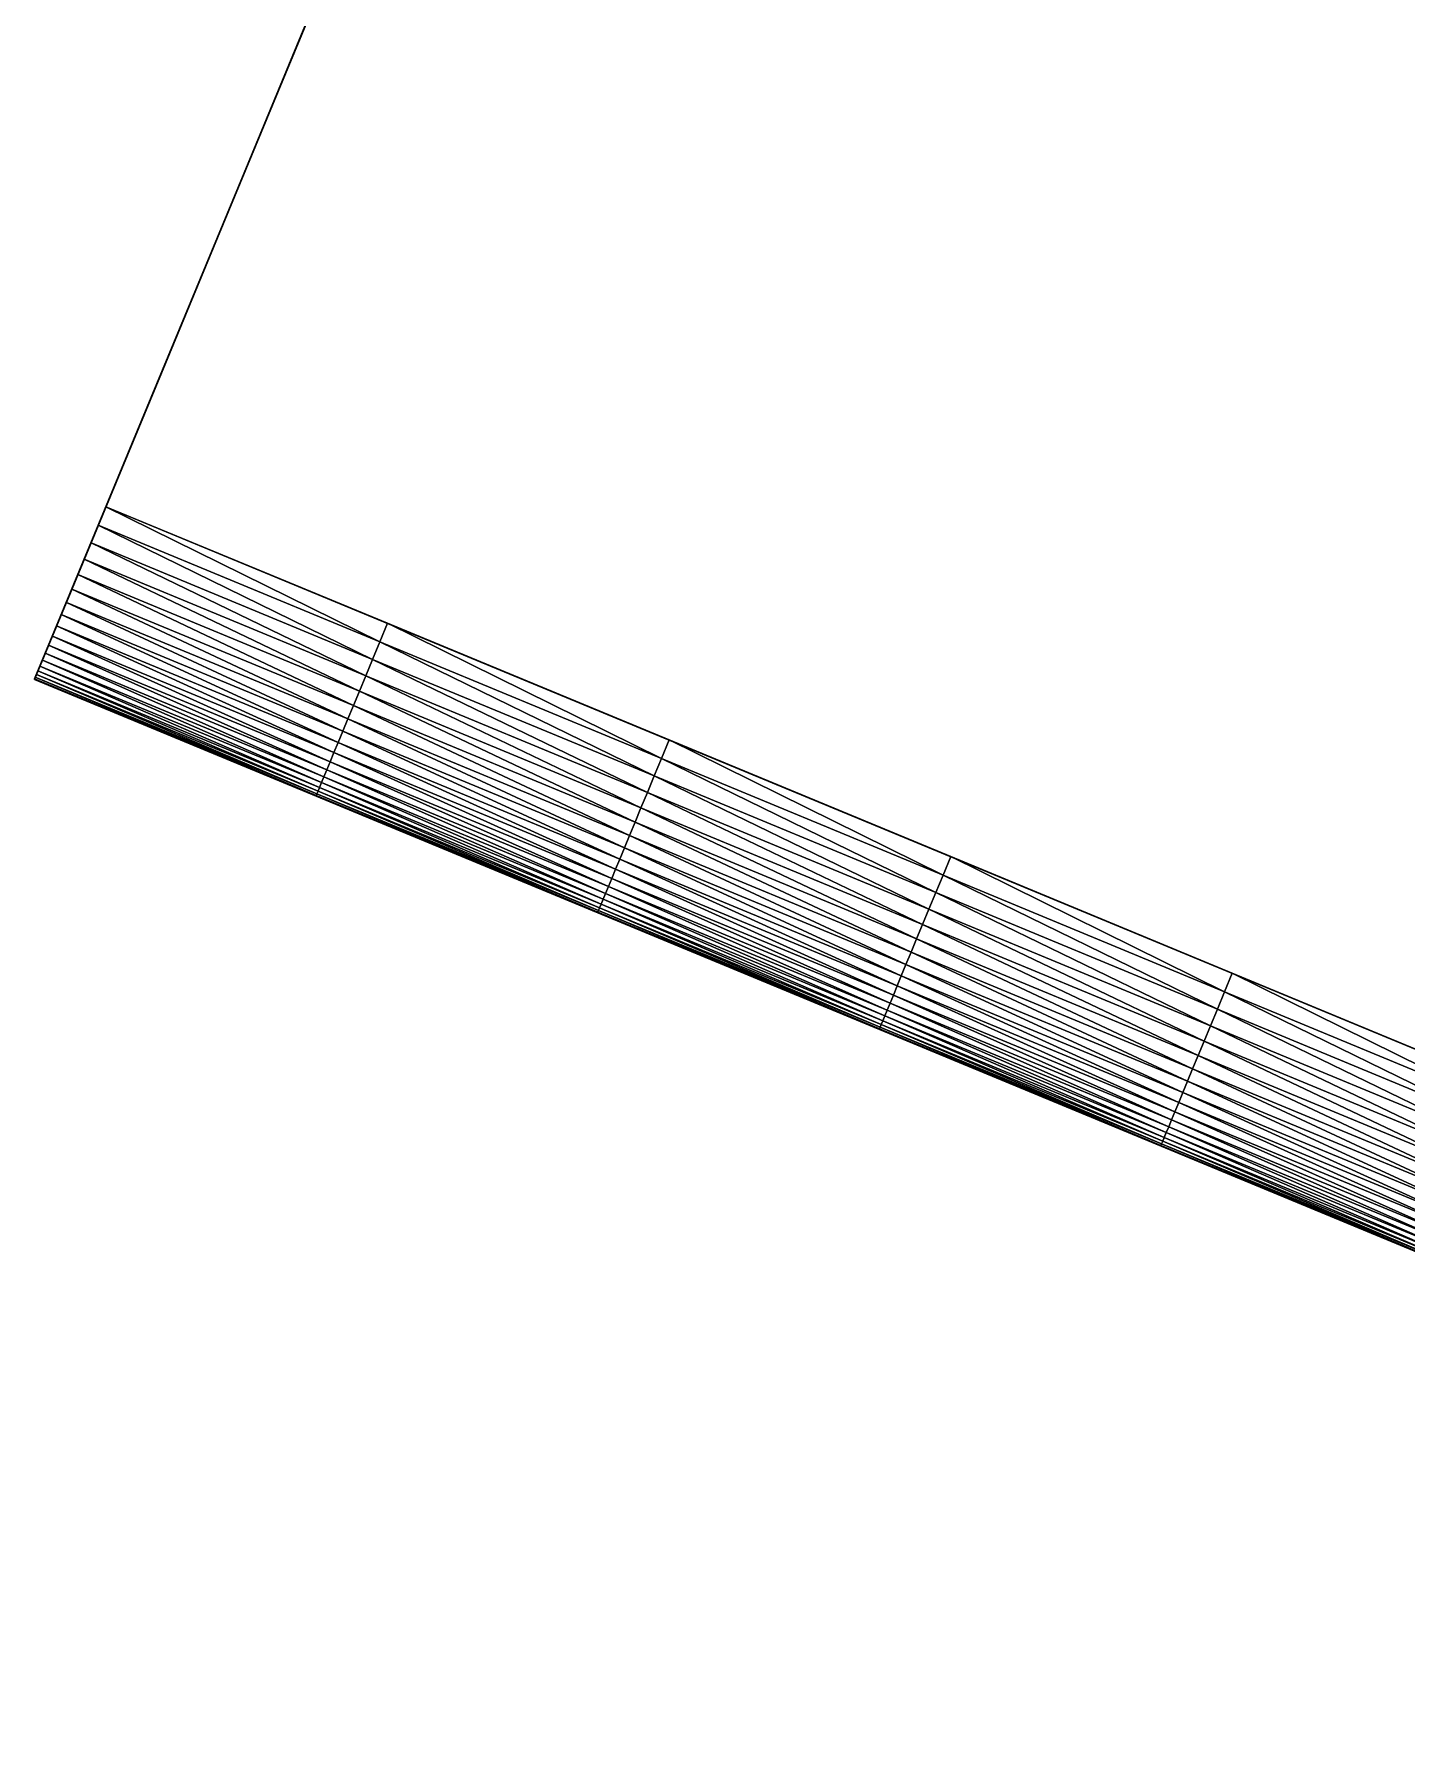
# Model space of a CAD drawing. Extents: x -5 to 5, y -7 to 5.
# Drawn here: x -4.59 to -3.79, y -4.294 to -3.29 of the extents above; entities that cross this region are included whole.
import ezdxf

# ---------------------------------------------------------------- set-up
doc = ezdxf.new("R2010")
doc.units = 0

msp = doc.modelspace()

# ---------------------------------------------------------------- linework, layer by layer
at = {"layer": 'S_2'}
for points in [[(-0.409499, -1.93409, 6), (-3.36591, -0.709499, 6), (-4.5905, -3.66591, 6), (-1.63409, -4.8905, 6)], [(-0.409499, -1.93409, 6), (-3.36591, -0.709499, 6), (-4.54877, -3.56518, 6.82822), (-1.59236, -4.78976, 6.82822)], [(-0.409499, -1.93409, 6), (-3.36591, -0.709499, 6), (-4.54877, -3.56518, 5.17178), (-1.59236, -4.78976, 5.17178)]]:
    msp.add_3dface(points, dxfattribs=at)

# ---------------------------------------------------------------- meshes
mesh = msp.add_polyface(dxfattribs=at)
corners = [(-4.41735, -3.24788, 6.7362), (-4.35163, -3.08923, 6.69018), (-4.42132, -3.25748, 6.69626), (-4.35536, -3.09823, 6.65274), (-4.42508, -3.26655, 6.65613), (-4.35888, -3.10674, 6.61512), (-4.42862, -3.27509, 6.61584), (-4.3622, -3.11474, 6.57735), (-4.43193, -3.28309, 6.5754), (-4.36531, -3.12224, 6.53943), (-4.43502, -3.29056, 6.53481), (-4.3682, -3.12924, 6.50138), (-4.43789, -3.29747, 6.49409), (-4.37089, -3.13573, 6.46321), (-4.44053, -3.30385, 6.45325), (-4.37336, -3.1417, 6.42492), (-4.44294, -3.30967, 6.41231), (-4.37563, -3.14716, 6.38654), (-4.44512, -3.31494, 6.37127), (-4.37767, -3.1521, 6.34807), (-4.44708, -3.31966, 6.33016), (-4.37951, -3.15653, 6.30953), (-4.4488, -3.32383, 6.28898), (-4.38112, -3.16043, 6.27092), (-4.4503, -3.32744, 6.24775), (-4.38252, -3.16381, 6.23227), (-4.45156, -3.33049, 6.20648), (-4.38371, -3.16668, 6.19358), (-4.4526, -3.33299, 6.16519), (-4.38468, -3.16902, 6.15486), (-4.4534, -3.33493, 6.12388), (-4.38543, -3.17084, 6.11613), (-4.45398, -3.33632, 6.08257), (-4.38597, -3.17214, 6.07741), (-4.45432, -3.33715, 6.04127), (-4.3863, -3.17292, 6.03869), (-4.45444, -3.33742, 6), (-4.3864, -3.17318, 6), (-4.30138, -2.96792, 6.46796), (-4.30389, -2.97398, 6.43233), (-4.3062, -2.97955, 6.39659), (-4.30831, -2.98465, 6.36077), (-4.31022, -2.98926, 6.32487), (-4.31193, -2.99339, 6.28889), (-4.31344, -2.99704, 6.25286), (-4.31475, -3.00019, 6.21678), (-4.31586, -3.00287, 6.18067), (-4.31676, -3.00505, 6.14454), (-4.31747, -3.00675, 6.10839), (-4.31797, -3.00796, 6.07225), (-4.31827, -3.00869, 6.03611)]
mesh.append_faces([[corners[k] for k in face] for face in [(0, 1, 2), (2, 1, 3), (2, 3, 4), (4, 3, 5), (4, 5, 6), (6, 5, 7), (6, 7, 8), (8, 7, 9), (8, 9, 10), (10, 9, 11), (10, 11, 12), (12, 11, 13), (12, 13, 14), (14, 13, 15), (14, 15, 16), (16, 15, 17), (16, 17, 18), (18, 17, 19), (20, 19, 21), (22, 21, 23), (24, 23, 25), (26, 25, 27), (28, 27, 29), (30, 29, 31), (32, 31, 33), (34, 33, 35), (36, 35, 37), (11, 38, 13), (13, 39, 15), (15, 40, 17), (17, 41, 19), (19, 42, 21), (21, 43, 23), (23, 44, 25), (25, 45, 27), (27, 46, 29), (29, 47, 31), (31, 48, 33), (33, 49, 35), (35, 50, 37)]])
mesh = msp.add_polyface(dxfattribs=at)
corners = [(-4.41735, -3.24788, 5.2638), (-4.35163, -3.08923, 5.30982), (-4.42132, -3.25748, 5.30374), (-4.35536, -3.09823, 5.34726), (-4.42508, -3.26655, 5.34387), (-4.35888, -3.10674, 5.38488), (-4.42862, -3.27509, 5.38416), (-4.3622, -3.11474, 5.42265), (-4.43193, -3.28309, 5.4246), (-4.36531, -3.12224, 5.46057), (-4.43502, -3.29056, 5.46519), (-4.3682, -3.12924, 5.49862), (-4.43789, -3.29747, 5.50591), (-4.37089, -3.13573, 5.53679), (-4.44053, -3.30385, 5.54675), (-4.37336, -3.1417, 5.57508), (-4.44294, -3.30967, 5.58769), (-4.37563, -3.14716, 5.61346), (-4.44512, -3.31494, 5.62873), (-4.37767, -3.1521, 5.65193), (-4.44708, -3.31966, 5.66984), (-4.37951, -3.15653, 5.69047), (-4.4488, -3.32383, 5.71102), (-4.38112, -3.16043, 5.72908), (-4.4503, -3.32744, 5.75225), (-4.38252, -3.16381, 5.76773), (-4.45156, -3.33049, 5.79352), (-4.38371, -3.16668, 5.80642), (-4.4526, -3.33299, 5.83481), (-4.38468, -3.16902, 5.84514), (-4.4534, -3.33493, 5.87612), (-4.38543, -3.17084, 5.88387), (-4.45398, -3.33632, 5.91743), (-4.38597, -3.17214, 5.92259), (-4.45432, -3.33715, 5.95873), (-4.3863, -3.17292, 5.96131), (-4.45444, -3.33742, 6), (-4.3864, -3.17318, 6), (-4.30138, -2.96792, 5.53204), (-4.30389, -2.97398, 5.56767), (-4.3062, -2.97955, 5.60341), (-4.30831, -2.98465, 5.63923), (-4.31022, -2.98926, 5.67513), (-4.31193, -2.99339, 5.71111), (-4.31344, -2.99704, 5.74714), (-4.31475, -3.00019, 5.78322), (-4.31586, -3.00287, 5.81933), (-4.31676, -3.00505, 5.85546), (-4.31747, -3.00675, 5.89161), (-4.31797, -3.00796, 5.92775), (-4.31827, -3.00869, 5.96389)]
mesh.append_faces([[corners[k] for k in face] for face in [(0, 1, 2), (2, 1, 3), (2, 3, 4), (4, 3, 5), (4, 5, 6), (6, 5, 7), (6, 7, 8), (8, 7, 9), (8, 9, 10), (10, 9, 11), (10, 11, 12), (12, 11, 13), (12, 13, 14), (14, 13, 15), (14, 15, 16), (16, 15, 17), (16, 17, 18), (18, 17, 19), (20, 19, 21), (22, 21, 23), (24, 23, 25), (26, 25, 27), (28, 27, 29), (30, 29, 31), (32, 31, 33), (34, 33, 35), (36, 35, 37), (11, 38, 13), (13, 39, 15), (15, 40, 17), (17, 41, 19), (19, 42, 21), (21, 43, 23), (23, 44, 25), (25, 45, 27), (27, 46, 29), (29, 47, 31), (31, 48, 33), (33, 49, 35), (35, 50, 37)]])
mesh = msp.add_polyface(dxfattribs=at)
corners = [(-4.48306, -3.40653, 6.78221), (-4.41735, -3.24788, 6.7362), (-4.48729, -3.41673, 6.73977), (-4.42132, -3.25748, 6.69626), (-4.49128, -3.42637, 6.69714), (-4.42508, -3.26655, 6.65613), (-4.49504, -3.43544, 6.65433), (-4.42862, -3.27509, 6.61584), (-4.49856, -3.44394, 6.61136), (-4.43193, -3.28309, 6.5754), (-4.50184, -3.45187, 6.56823), (-4.43502, -3.29056, 6.53481), (-4.50489, -3.45922, 6.52497), (-4.43789, -3.29747, 6.49409), (-4.50769, -3.46599, 6.48158), (-4.44053, -3.30385, 6.45325), (-4.51025, -3.47218, 6.43808), (-4.44294, -3.30967, 6.41231), (-4.51257, -3.47778, 6.39448), (-4.44512, -3.31494, 6.37127), (-4.51465, -3.4828, 6.3508), (-4.44708, -3.31966, 6.33016), (-4.51648, -3.48722, 6.30704), (-4.4488, -3.32383, 6.28898), (-4.51807, -3.49106, 6.26324), (-4.4503, -3.32744, 6.24775), (-4.51942, -3.4943, 6.21939), (-4.45156, -3.33049, 6.20648), (-4.52052, -3.49696, 6.17551), (-4.4526, -3.33299, 6.16519), (-4.52137, -3.49902, 6.13162), (-4.4534, -3.33493, 6.12388), (-4.52198, -3.50049, 6.08773), (-4.45398, -3.33632, 6.08257), (-4.52235, -3.50137, 6.04385), (-4.45432, -3.33715, 6.04127), (-4.52247, -3.50167, 6), (-4.45444, -3.33742, 6), (-4.37767, -3.1521, 6.34807), (-4.37951, -3.15653, 6.30953), (-4.38112, -3.16043, 6.27092), (-4.38252, -3.16381, 6.23227), (-4.38371, -3.16668, 6.19358), (-4.38468, -3.16902, 6.15486), (-4.38543, -3.17084, 6.11613), (-4.38597, -3.17214, 6.07741), (-4.3863, -3.17292, 6.03869)]
mesh.append_faces([[corners[k] for k in face] for face in [(0, 1, 2), (2, 1, 3), (2, 3, 4), (4, 3, 5), (4, 5, 6), (6, 5, 7), (6, 7, 8), (8, 7, 9), (8, 9, 10), (10, 9, 11), (10, 11, 12), (12, 11, 13), (12, 13, 14), (14, 13, 15), (14, 15, 16), (16, 15, 17), (16, 17, 18), (18, 17, 19), (18, 19, 20), (20, 19, 21), (20, 21, 22), (22, 21, 23), (22, 23, 24), (24, 23, 25), (24, 25, 26), (26, 25, 27), (26, 27, 28), (28, 27, 29), (30, 29, 31), (32, 31, 33), (34, 33, 35), (36, 35, 37), (19, 38, 21), (21, 39, 23), (23, 40, 25), (25, 41, 27), (27, 42, 29), (29, 43, 31), (31, 44, 33), (33, 45, 35), (35, 46, 37)]])
mesh = msp.add_polyface(dxfattribs=at)
corners = [(-4.48306, -3.40653, 5.21779), (-4.41735, -3.24788, 5.2638), (-4.48729, -3.41673, 5.26023), (-4.42132, -3.25748, 5.30374), (-4.49128, -3.42637, 5.30286), (-4.42508, -3.26655, 5.34387), (-4.49504, -3.43544, 5.34567), (-4.42862, -3.27509, 5.38416), (-4.49856, -3.44394, 5.38864), (-4.43193, -3.28309, 5.4246), (-4.50184, -3.45187, 5.43177), (-4.43502, -3.29056, 5.46519), (-4.50489, -3.45922, 5.47503), (-4.43789, -3.29747, 5.50591), (-4.50769, -3.46599, 5.51842), (-4.44053, -3.30385, 5.54675), (-4.51025, -3.47218, 5.56192), (-4.44294, -3.30967, 5.58769), (-4.51257, -3.47778, 5.60552), (-4.44512, -3.31494, 5.62873), (-4.51465, -3.4828, 5.6492), (-4.44708, -3.31966, 5.66984), (-4.51648, -3.48722, 5.69296), (-4.4488, -3.32383, 5.71102), (-4.51807, -3.49106, 5.73676), (-4.4503, -3.32744, 5.75225), (-4.51942, -3.4943, 5.78061), (-4.45156, -3.33049, 5.79352), (-4.52052, -3.49696, 5.82449), (-4.4526, -3.33299, 5.83481), (-4.52137, -3.49902, 5.86838), (-4.4534, -3.33493, 5.87612), (-4.52198, -3.50049, 5.91227), (-4.45398, -3.33632, 5.91743), (-4.52235, -3.50137, 5.95615), (-4.45432, -3.33715, 5.95873), (-4.52247, -3.50167, 6), (-4.45444, -3.33742, 6), (-4.37767, -3.1521, 5.65193), (-4.37951, -3.15653, 5.69047), (-4.38112, -3.16043, 5.72908), (-4.38252, -3.16381, 5.76773), (-4.38371, -3.16668, 5.80642), (-4.38468, -3.16902, 5.84514), (-4.38543, -3.17084, 5.88387), (-4.38597, -3.17214, 5.92259), (-4.3863, -3.17292, 5.96131)]
mesh.append_faces([[corners[k] for k in face] for face in [(0, 1, 2), (2, 1, 3), (2, 3, 4), (4, 3, 5), (4, 5, 6), (6, 5, 7), (6, 7, 8), (8, 7, 9), (8, 9, 10), (10, 9, 11), (10, 11, 12), (12, 11, 13), (12, 13, 14), (14, 13, 15), (14, 15, 16), (16, 15, 17), (16, 17, 18), (18, 17, 19), (18, 19, 20), (20, 19, 21), (20, 21, 22), (22, 21, 23), (22, 23, 24), (24, 23, 25), (24, 25, 26), (26, 25, 27), (26, 27, 28), (28, 27, 29), (30, 29, 31), (32, 31, 33), (34, 33, 35), (36, 35, 37), (19, 38, 21), (21, 39, 23), (23, 40, 25), (25, 41, 27), (27, 42, 29), (29, 43, 31), (31, 44, 33), (33, 45, 35), (35, 46, 37)]])
mesh = msp.add_polyface(dxfattribs=at)
corners = [(-4.54877, -3.56518, 6.82822), (-4.48306, -3.40653, 6.78221), (-4.55325, -3.57598, 6.78329), (-4.48729, -3.41673, 6.73977), (-4.55748, -3.58618, 6.73815), (-4.49128, -3.42637, 6.69714), (-4.56145, -3.59579, 6.69282), (-4.49504, -3.43544, 6.65433), (-4.56518, -3.60479, 6.64732), (-4.49856, -3.44394, 6.61136), (-4.56866, -3.61319, 6.60166), (-4.50184, -3.45187, 6.56823), (-4.57188, -3.62097, 6.55585), (-4.50489, -3.45922, 6.52497), (-4.57485, -3.62814, 6.50991), (-4.50769, -3.46599, 6.48158), (-4.57757, -3.63469, 6.46385), (-4.51025, -3.47218, 6.43808), (-4.58002, -3.64062, 6.41768), (-4.51257, -3.47778, 6.39448), (-4.58222, -3.64593, 6.37143), (-4.51465, -3.4828, 6.3508), (-4.58416, -3.65062, 6.32511), (-4.51648, -3.48722, 6.30704), (-4.58585, -3.65468, 6.27872), (-4.51807, -3.49106, 6.26324), (-4.58727, -3.65811, 6.23229), (-4.51942, -3.4943, 6.21939), (-4.58843, -3.66092, 6.18583), (-4.52052, -3.49696, 6.17551), (-4.58934, -3.66311, 6.13936), (-4.52137, -3.49902, 6.13162), (-4.58998, -3.66467, 6.09289), (-4.52198, -3.50049, 6.08773), (-4.59037, -3.6656, 6.04643), (-4.52235, -3.50137, 6.04385), (-4.5905, -3.66591, 6), (-4.52247, -3.50167, 6), (-4.4526, -3.33299, 6.16519), (-4.4534, -3.33493, 6.12388), (-4.45398, -3.33632, 6.08257), (-4.45432, -3.33715, 6.04127)]
mesh.append_faces([[corners[k] for k in face] for face in [(0, 1, 2), (2, 1, 3), (2, 3, 4), (4, 3, 5), (4, 5, 6), (6, 5, 7), (6, 7, 8), (8, 7, 9), (8, 9, 10), (10, 9, 11), (10, 11, 12), (12, 11, 13), (12, 13, 14), (14, 13, 15), (14, 15, 16), (16, 15, 17), (16, 17, 18), (18, 17, 19), (18, 19, 20), (20, 19, 21), (20, 21, 22), (22, 21, 23), (22, 23, 24), (24, 23, 25), (24, 25, 26), (26, 25, 27), (26, 27, 28), (28, 27, 29), (28, 29, 30), (30, 29, 31), (30, 31, 32), (32, 31, 33), (32, 33, 34), (34, 33, 35), (34, 35, 36), (36, 35, 37), (29, 38, 31), (31, 39, 33), (33, 40, 35), (35, 41, 37)]])
mesh = msp.add_polyface(dxfattribs=at)
corners = [(-4.54877, -3.56518, 5.17178), (-4.48306, -3.40653, 5.21779), (-4.55325, -3.57598, 5.21671), (-4.48729, -3.41673, 5.26023), (-4.55748, -3.58618, 5.26185), (-4.49128, -3.42637, 5.30286), (-4.56145, -3.59579, 5.30718), (-4.49504, -3.43544, 5.34567), (-4.56518, -3.60479, 5.35268), (-4.49856, -3.44394, 5.38864), (-4.56866, -3.61319, 5.39834), (-4.50184, -3.45187, 5.43177), (-4.57188, -3.62097, 5.44415), (-4.50489, -3.45922, 5.47503), (-4.57485, -3.62814, 5.49009), (-4.50769, -3.46599, 5.51842), (-4.57757, -3.63469, 5.53615), (-4.51025, -3.47218, 5.56192), (-4.58002, -3.64062, 5.58232), (-4.51257, -3.47778, 5.60552), (-4.58222, -3.64593, 5.62857), (-4.51465, -3.4828, 5.6492), (-4.58416, -3.65062, 5.67489), (-4.51648, -3.48722, 5.69296), (-4.58585, -3.65468, 5.72128), (-4.51807, -3.49106, 5.73676), (-4.58727, -3.65811, 5.76771), (-4.51942, -3.4943, 5.78061), (-4.58843, -3.66092, 5.81417), (-4.52052, -3.49696, 5.82449), (-4.58934, -3.66311, 5.86064), (-4.52137, -3.49902, 5.86838), (-4.58998, -3.66467, 5.90711), (-4.52198, -3.50049, 5.91227), (-4.59037, -3.6656, 5.95357), (-4.52235, -3.50137, 5.95615), (-4.5905, -3.66591, 6), (-4.52247, -3.50167, 6), (-4.4526, -3.33299, 5.83481), (-4.4534, -3.33493, 5.87612), (-4.45398, -3.33632, 5.91743), (-4.45432, -3.33715, 5.95873)]
mesh.append_faces([[corners[k] for k in face] for face in [(0, 1, 2), (2, 1, 3), (2, 3, 4), (4, 3, 5), (4, 5, 6), (6, 5, 7), (6, 7, 8), (8, 7, 9), (8, 9, 10), (10, 9, 11), (10, 11, 12), (12, 11, 13), (12, 13, 14), (14, 13, 15), (14, 15, 16), (16, 15, 17), (16, 17, 18), (18, 17, 19), (18, 19, 20), (20, 19, 21), (20, 21, 22), (22, 21, 23), (22, 23, 24), (24, 23, 25), (24, 25, 26), (26, 25, 27), (26, 27, 28), (28, 27, 29), (28, 29, 30), (30, 29, 31), (30, 31, 32), (32, 31, 33), (32, 33, 34), (34, 33, 35), (34, 35, 36), (36, 35, 37), (29, 38, 31), (31, 39, 33), (33, 40, 35), (35, 41, 37)]])
mesh = msp.add_polyface(dxfattribs=at)
corners = [(-4.26085, -3.79917, 6.13936), (-4.42419, -3.72896, 6.18583), (-4.42509, -3.73114, 6.13936), (-4.26149, -3.80073, 6.09289), (-4.42574, -3.7327, 6.09289), (-4.26188, -3.80167, 6.04643), (-4.42613, -3.73364, 6.04643), (-4.26201, -3.80198, 6), (-4.42626, -3.73395, 6), (-4.38453, -3.63321, 6.82822), (-4.54877, -3.56518, 6.82822), (-4.389, -3.64401, 6.78329), (-4.55325, -3.57598, 6.78329), (-4.39323, -3.65422, 6.73815), (-4.55748, -3.58618, 6.73815), (-4.39721, -3.66382, 6.69282), (-4.56145, -3.59579, 6.69282), (-4.40094, -3.67283, 6.64732), (-4.56518, -3.60479, 6.64732), (-4.40442, -3.68122, 6.60166), (-4.56866, -3.61319, 6.60166), (-4.40764, -3.689, 6.55585), (-4.57188, -3.62097, 6.55585), (-4.41061, -3.69617, 6.50991), (-4.57485, -3.62814, 6.50991), (-4.41332, -3.70272, 6.46385), (-4.57757, -3.63469, 6.46385), (-4.41578, -3.70865, 6.41768), (-4.58002, -3.64062, 6.41768), (-4.41798, -3.71396, 6.37143), (-4.58222, -3.64593, 6.37143), (-4.41992, -3.71865, 6.32511), (-4.58416, -3.65062, 6.32511), (-4.4216, -3.72271, 6.27872), (-4.58585, -3.65468, 6.27872), (-4.42302, -3.72615, 6.23229), (-4.58727, -3.65811, 6.23229), (-4.58843, -3.66092, 6.18583), (-4.58934, -3.66311, 6.13936), (-4.58998, -3.66467, 6.09289), (-4.59037, -3.6656, 6.04643), (-4.5905, -3.66591, 6)]
mesh.append_faces([[corners[k] for k in face] for face in [(0, 1, 2), (3, 2, 4), (5, 4, 6), (7, 6, 8), (9, 10, 11), (11, 10, 12), (11, 12, 13), (13, 12, 14), (13, 14, 15), (15, 14, 16), (15, 16, 17), (17, 16, 18), (17, 18, 19), (19, 18, 20), (19, 20, 21), (21, 20, 22), (21, 22, 23), (23, 22, 24), (23, 24, 25), (25, 24, 26), (25, 26, 27), (27, 26, 28), (27, 28, 29), (29, 28, 30), (29, 30, 31), (31, 30, 32), (31, 32, 33), (33, 32, 34), (33, 34, 35), (35, 34, 36), (35, 36, 1), (1, 36, 37), (1, 37, 2), (2, 37, 38), (2, 38, 4), (4, 38, 39), (4, 39, 6), (6, 39, 40), (6, 40, 8), (8, 40, 41)]])
mesh = msp.add_polyface(dxfattribs=at)
corners = [(-4.26085, -3.79917, 5.86064), (-4.42419, -3.72896, 5.81417), (-4.42509, -3.73114, 5.86064), (-4.26149, -3.80073, 5.90711), (-4.42574, -3.7327, 5.90711), (-4.26188, -3.80167, 5.95357), (-4.42613, -3.73364, 5.95357), (-4.26201, -3.80198, 6), (-4.42626, -3.73395, 6), (-4.38453, -3.63321, 5.17178), (-4.54877, -3.56518, 5.17178), (-4.389, -3.64401, 5.21671), (-4.55325, -3.57598, 5.21671), (-4.39323, -3.65422, 5.26185), (-4.55748, -3.58618, 5.26185), (-4.39721, -3.66382, 5.30718), (-4.56145, -3.59579, 5.30718), (-4.40094, -3.67283, 5.35268), (-4.56518, -3.60479, 5.35268), (-4.40442, -3.68122, 5.39834), (-4.56866, -3.61319, 5.39834), (-4.40764, -3.689, 5.44415), (-4.57188, -3.62097, 5.44415), (-4.41061, -3.69617, 5.49009), (-4.57485, -3.62814, 5.49009), (-4.41332, -3.70272, 5.53615), (-4.57757, -3.63469, 5.53615), (-4.41578, -3.70865, 5.58232), (-4.58002, -3.64062, 5.58232), (-4.41798, -3.71396, 5.62857), (-4.58222, -3.64593, 5.62857), (-4.41992, -3.71865, 5.67489), (-4.58416, -3.65062, 5.67489), (-4.4216, -3.72271, 5.72128), (-4.58585, -3.65468, 5.72128), (-4.42302, -3.72615, 5.76771), (-4.58727, -3.65811, 5.76771), (-4.58843, -3.66092, 5.81417), (-4.58934, -3.66311, 5.86064), (-4.58998, -3.66467, 5.90711), (-4.59037, -3.6656, 5.95357), (-4.5905, -3.66591, 6)]
mesh.append_faces([[corners[k] for k in face] for face in [(0, 1, 2), (3, 2, 4), (5, 4, 6), (7, 6, 8), (9, 10, 11), (11, 10, 12), (11, 12, 13), (13, 12, 14), (13, 14, 15), (15, 14, 16), (15, 16, 17), (17, 16, 18), (17, 18, 19), (19, 18, 20), (19, 20, 21), (21, 20, 22), (21, 22, 23), (23, 22, 24), (23, 24, 25), (25, 24, 26), (25, 26, 27), (27, 26, 28), (27, 28, 29), (29, 28, 30), (29, 30, 31), (31, 30, 32), (31, 32, 33), (33, 32, 34), (33, 34, 35), (35, 34, 36), (35, 36, 1), (1, 36, 37), (1, 37, 2), (2, 37, 38), (2, 38, 4), (4, 38, 39), (4, 39, 6), (6, 39, 40), (6, 40, 8), (8, 40, 41)]])
mesh = msp.add_polyface(dxfattribs=at)
corners = [(-4.08949, -3.85003, 6.37143), (-4.25153, -3.77669, 6.41768), (-4.25373, -3.782, 6.37143), (-4.09143, -3.85471, 6.32511), (-4.25567, -3.78668, 6.32511), (-4.09311, -3.85878, 6.27872), (-4.25736, -3.79074, 6.27872), (-4.09453, -3.86221, 6.23229), (-4.25878, -3.79418, 6.23229), (-4.0957, -3.86502, 6.18583), (-4.25994, -3.79699, 6.18583), (-4.0966, -3.86721, 6.13936), (-4.26085, -3.79917, 6.13936), (-4.09725, -3.86877, 6.09289), (-4.26149, -3.80073, 6.09289), (-4.09764, -3.8697, 6.04643), (-4.26188, -3.80167, 6.04643), (-4.09776, -3.87001, 6), (-4.26201, -3.80198, 6), (-4.22028, -3.70124, 6.82822), (-4.38453, -3.63321, 6.82822), (-4.22476, -3.71204, 6.78329), (-4.389, -3.64401, 6.78329), (-4.22899, -3.72225, 6.73815), (-4.39323, -3.65422, 6.73815), (-4.23296, -3.73186, 6.69282), (-4.39721, -3.66382, 6.69282), (-4.23669, -3.74086, 6.64732), (-4.40094, -3.67283, 6.64732), (-4.24017, -3.74925, 6.60166), (-4.40442, -3.68122, 6.60166), (-4.24339, -3.75704, 6.55585), (-4.40764, -3.689, 6.55585), (-4.24636, -3.7642, 6.50991), (-4.41061, -3.69617, 6.50991), (-4.24908, -3.77076, 6.46385), (-4.41332, -3.70272, 6.46385), (-4.41578, -3.70865, 6.41768), (-4.41798, -3.71396, 6.37143), (-4.41992, -3.71865, 6.32511), (-4.4216, -3.72271, 6.27872), (-4.42302, -3.72615, 6.23229), (-4.42419, -3.72896, 6.18583), (-4.42509, -3.73114, 6.13936), (-4.42574, -3.7327, 6.09289), (-4.42613, -3.73364, 6.04643)]
mesh.append_faces([[corners[k] for k in face] for face in [(0, 1, 2), (3, 2, 4), (5, 4, 6), (7, 6, 8), (9, 8, 10), (11, 10, 12), (13, 12, 14), (15, 14, 16), (17, 16, 18), (19, 20, 21), (21, 20, 22), (21, 22, 23), (23, 22, 24), (23, 24, 25), (25, 24, 26), (25, 26, 27), (27, 26, 28), (27, 28, 29), (29, 28, 30), (29, 30, 31), (31, 30, 32), (31, 32, 33), (33, 32, 34), (33, 34, 35), (35, 34, 36), (35, 36, 1), (1, 36, 37), (1, 37, 2), (2, 37, 38), (2, 38, 4), (4, 38, 39), (4, 39, 6), (6, 39, 40), (6, 40, 8), (8, 40, 41), (8, 41, 10), (10, 41, 42), (10, 42, 12), (12, 43, 14), (14, 44, 16), (16, 45, 18)]])
mesh = msp.add_polyface(dxfattribs=at)
corners = [(-4.08949, -3.85003, 5.62857), (-4.25153, -3.77669, 5.58232), (-4.25373, -3.782, 5.62857), (-4.09143, -3.85471, 5.67489), (-4.25567, -3.78668, 5.67489), (-4.09311, -3.85878, 5.72128), (-4.25736, -3.79074, 5.72128), (-4.09453, -3.86221, 5.76771), (-4.25878, -3.79418, 5.76771), (-4.0957, -3.86502, 5.81417), (-4.25994, -3.79699, 5.81417), (-4.0966, -3.86721, 5.86064), (-4.26085, -3.79917, 5.86064), (-4.09725, -3.86877, 5.90711), (-4.26149, -3.80073, 5.90711), (-4.09764, -3.8697, 5.95357), (-4.26188, -3.80167, 5.95357), (-4.09776, -3.87001, 6), (-4.26201, -3.80198, 6), (-4.22028, -3.70124, 5.17178), (-4.38453, -3.63321, 5.17178), (-4.22476, -3.71204, 5.21671), (-4.389, -3.64401, 5.21671), (-4.22899, -3.72225, 5.26185), (-4.39323, -3.65422, 5.26185), (-4.23296, -3.73186, 5.30718), (-4.39721, -3.66382, 5.30718), (-4.23669, -3.74086, 5.35268), (-4.40094, -3.67283, 5.35268), (-4.24017, -3.74925, 5.39834), (-4.40442, -3.68122, 5.39834), (-4.24339, -3.75704, 5.44415), (-4.40764, -3.689, 5.44415), (-4.24636, -3.7642, 5.49009), (-4.41061, -3.69617, 5.49009), (-4.24908, -3.77076, 5.53615), (-4.41332, -3.70272, 5.53615), (-4.41578, -3.70865, 5.58232), (-4.41798, -3.71396, 5.62857), (-4.41992, -3.71865, 5.67489), (-4.4216, -3.72271, 5.72128), (-4.42302, -3.72615, 5.76771), (-4.42419, -3.72896, 5.81417), (-4.42509, -3.73114, 5.86064), (-4.42574, -3.7327, 5.90711), (-4.42613, -3.73364, 5.95357)]
mesh.append_faces([[corners[k] for k in face] for face in [(0, 1, 2), (3, 2, 4), (5, 4, 6), (7, 6, 8), (9, 8, 10), (11, 10, 12), (13, 12, 14), (15, 14, 16), (17, 16, 18), (19, 20, 21), (21, 20, 22), (21, 22, 23), (23, 22, 24), (23, 24, 25), (25, 24, 26), (25, 26, 27), (27, 26, 28), (27, 28, 29), (29, 28, 30), (29, 30, 31), (31, 30, 32), (31, 32, 33), (33, 32, 34), (33, 34, 35), (35, 34, 36), (35, 36, 1), (1, 36, 37), (1, 37, 2), (2, 37, 38), (2, 38, 4), (4, 38, 39), (4, 39, 6), (6, 39, 40), (6, 40, 8), (8, 40, 41), (8, 41, 10), (10, 41, 42), (10, 42, 12), (12, 43, 14), (14, 44, 16), (16, 45, 18)]])
mesh = msp.add_polyface(dxfattribs=at)
corners = [(-3.9149, -3.8931, 6.55585), (-4.07593, -3.81729, 6.60166), (-4.07915, -3.82507, 6.55585), (-3.91787, -3.90027, 6.50991), (-4.08212, -3.83224, 6.50991), (-3.92059, -3.90682, 6.46385), (-4.08483, -3.83879, 6.46385), (-3.92304, -3.91275, 6.41768), (-4.08729, -3.84472, 6.41768), (-3.92524, -3.91806, 6.37143), (-4.08949, -3.85003, 6.37143), (-3.92718, -3.92275, 6.32511), (-4.09143, -3.85471, 6.32511), (-3.92887, -3.92681, 6.27872), (-4.09311, -3.85878, 6.27872), (-3.93029, -3.93024, 6.23229), (-4.09453, -3.86221, 6.23229), (-3.93145, -3.93305, 6.18583), (-4.0957, -3.86502, 6.18583), (-3.93236, -3.93524, 6.13936), (-4.0966, -3.86721, 6.13936), (-3.933, -3.9368, 6.09289), (-4.09725, -3.86877, 6.09289), (-3.93339, -3.93773, 6.04643), (-4.09764, -3.8697, 6.04643), (-3.93352, -3.93804, 6), (-4.09776, -3.87001, 6), (-4.05604, -3.76927, 6.82822), (-4.22028, -3.70124, 6.82822), (-4.06051, -3.78008, 6.78329), (-4.22476, -3.71204, 6.78329), (-4.06474, -3.79028, 6.73815), (-4.22899, -3.72225, 6.73815), (-4.06872, -3.79989, 6.69282), (-4.23296, -3.73186, 6.69282), (-4.07245, -3.80889, 6.64732), (-4.23669, -3.74086, 6.64732), (-4.24017, -3.74925, 6.60166), (-4.24339, -3.75704, 6.55585), (-4.24636, -3.7642, 6.50991), (-4.24908, -3.77076, 6.46385), (-4.25153, -3.77669, 6.41768), (-4.25373, -3.782, 6.37143), (-4.25567, -3.78668, 6.32511), (-4.25736, -3.79074, 6.27872), (-4.25878, -3.79418, 6.23229), (-4.25994, -3.79699, 6.18583), (-4.26085, -3.79917, 6.13936), (-4.26149, -3.80073, 6.09289), (-4.26188, -3.80167, 6.04643)]
mesh.append_faces([[corners[k] for k in face] for face in [(0, 1, 2), (3, 2, 4), (5, 4, 6), (7, 6, 8), (9, 8, 10), (11, 10, 12), (13, 12, 14), (15, 14, 16), (17, 16, 18), (19, 18, 20), (21, 20, 22), (23, 22, 24), (25, 24, 26), (27, 28, 29), (29, 28, 30), (29, 30, 31), (31, 30, 32), (31, 32, 33), (33, 32, 34), (33, 34, 35), (35, 34, 36), (35, 36, 1), (1, 36, 37), (1, 37, 2), (2, 37, 38), (2, 38, 4), (4, 38, 39), (4, 39, 6), (6, 39, 40), (6, 40, 8), (8, 40, 41), (8, 41, 10), (10, 42, 12), (12, 43, 14), (14, 44, 16), (16, 45, 18), (18, 46, 20), (20, 47, 22), (22, 48, 24), (24, 49, 26)]])
mesh = msp.add_polyface(dxfattribs=at)
corners = [(-3.9149, -3.8931, 5.44415), (-4.07593, -3.81729, 5.39834), (-4.07915, -3.82507, 5.44415), (-3.91787, -3.90027, 5.49009), (-4.08212, -3.83224, 5.49009), (-3.92059, -3.90682, 5.53615), (-4.08483, -3.83879, 5.53615), (-3.92304, -3.91275, 5.58232), (-4.08729, -3.84472, 5.58232), (-3.92524, -3.91806, 5.62857), (-4.08949, -3.85003, 5.62857), (-3.92718, -3.92275, 5.67489), (-4.09143, -3.85471, 5.67489), (-3.92887, -3.92681, 5.72128), (-4.09311, -3.85878, 5.72128), (-3.93029, -3.93024, 5.76771), (-4.09453, -3.86221, 5.76771), (-3.93145, -3.93305, 5.81417), (-4.0957, -3.86502, 5.81417), (-3.93236, -3.93524, 5.86064), (-4.0966, -3.86721, 5.86064), (-3.933, -3.9368, 5.90711), (-4.09725, -3.86877, 5.90711), (-3.93339, -3.93773, 5.95357), (-4.09764, -3.8697, 5.95357), (-3.93352, -3.93804, 6), (-4.09776, -3.87001, 6), (-4.05604, -3.76927, 5.17178), (-4.22028, -3.70124, 5.17178), (-4.06051, -3.78008, 5.21671), (-4.22476, -3.71204, 5.21671), (-4.06474, -3.79028, 5.26185), (-4.22899, -3.72225, 5.26185), (-4.06872, -3.79989, 5.30718), (-4.23296, -3.73186, 5.30718), (-4.07245, -3.80889, 5.35268), (-4.23669, -3.74086, 5.35268), (-4.24017, -3.74925, 5.39834), (-4.24339, -3.75704, 5.44415), (-4.24636, -3.7642, 5.49009), (-4.24908, -3.77076, 5.53615), (-4.25153, -3.77669, 5.58232), (-4.25373, -3.782, 5.62857), (-4.25567, -3.78668, 5.67489), (-4.25736, -3.79074, 5.72128), (-4.25878, -3.79418, 5.76771), (-4.25994, -3.79699, 5.81417), (-4.26085, -3.79917, 5.86064), (-4.26149, -3.80073, 5.90711), (-4.26188, -3.80167, 5.95357)]
mesh.append_faces([[corners[k] for k in face] for face in [(0, 1, 2), (3, 2, 4), (5, 4, 6), (7, 6, 8), (9, 8, 10), (11, 10, 12), (13, 12, 14), (15, 14, 16), (17, 16, 18), (19, 18, 20), (21, 20, 22), (23, 22, 24), (25, 24, 26), (27, 28, 29), (29, 28, 30), (29, 30, 31), (31, 30, 32), (31, 32, 33), (33, 32, 34), (33, 34, 35), (35, 34, 36), (35, 36, 1), (1, 36, 37), (1, 37, 2), (2, 37, 38), (2, 38, 4), (4, 38, 39), (4, 39, 6), (6, 39, 40), (6, 40, 8), (8, 40, 41), (8, 41, 10), (10, 42, 12), (12, 43, 14), (14, 44, 16), (16, 45, 18), (18, 46, 20), (20, 47, 22), (22, 48, 24), (24, 49, 26)]])
mesh = msp.add_polyface(dxfattribs=at)
corners = [(-3.73202, -3.91614, 6.78329), (-3.89179, -3.83731, 6.82822), (-3.89627, -3.84811, 6.78329), (-3.73625, -3.92635, 6.73815), (-3.90049, -3.85831, 6.73815), (-3.74023, -3.93595, 6.69282), (-3.90447, -3.86792, 6.69282), (-3.74396, -3.94496, 6.64732), (-3.9082, -3.87692, 6.64732), (-3.74743, -3.95335, 6.60166), (-3.91168, -3.88532, 6.60166), (-3.75066, -3.96113, 6.55585), (-3.9149, -3.8931, 6.55585), (-3.75363, -3.9683, 6.50991), (-3.91787, -3.90027, 6.50991), (-3.75634, -3.97485, 6.46385), (-3.92059, -3.90682, 6.46385), (-3.7588, -3.98078, 6.41768), (-3.92304, -3.91275, 6.41768), (-3.761, -3.98609, 6.37143), (-3.92524, -3.91806, 6.37143), (-3.76294, -3.99078, 6.32511), (-3.92718, -3.92275, 6.32511), (-3.76462, -3.99484, 6.27872), (-3.92887, -3.92681, 6.27872), (-3.76604, -3.99828, 6.23229), (-3.93029, -3.93024, 6.23229), (-3.76721, -4.00109, 6.18583), (-3.93145, -3.93305, 6.18583), (-3.76811, -4.00327, 6.13936), (-3.93236, -3.93524, 6.13936), (-3.76876, -4.00483, 6.09289), (-3.933, -3.9368, 6.09289), (-3.76915, -4.00577, 6.04643), (-3.93339, -3.93773, 6.04643), (-3.76927, -4.00608, 6), (-3.93352, -3.93804, 6), (-4.05604, -3.76927, 6.82822), (-4.06051, -3.78008, 6.78329), (-4.06474, -3.79028, 6.73815), (-4.06872, -3.79989, 6.69282), (-4.07245, -3.80889, 6.64732), (-4.07593, -3.81729, 6.60166), (-4.07915, -3.82507, 6.55585), (-4.08212, -3.83224, 6.50991), (-4.08483, -3.83879, 6.46385), (-4.08729, -3.84472, 6.41768), (-4.08949, -3.85003, 6.37143), (-4.09143, -3.85471, 6.32511), (-4.09311, -3.85878, 6.27872), (-4.09453, -3.86221, 6.23229), (-4.0957, -3.86502, 6.18583), (-4.0966, -3.86721, 6.13936), (-4.09725, -3.86877, 6.09289), (-4.09764, -3.8697, 6.04643)]
mesh.append_faces([[corners[k] for k in face] for face in [(0, 1, 2), (3, 2, 4), (5, 4, 6), (7, 6, 8), (9, 8, 10), (11, 10, 12), (13, 12, 14), (15, 14, 16), (17, 16, 18), (19, 18, 20), (21, 20, 22), (23, 22, 24), (25, 24, 26), (27, 26, 28), (29, 28, 30), (31, 30, 32), (33, 32, 34), (35, 34, 36), (1, 37, 2), (2, 37, 38), (2, 38, 4), (4, 38, 39), (4, 39, 6), (6, 39, 40), (6, 40, 8), (8, 40, 41), (8, 41, 10), (10, 41, 42), (10, 42, 12), (12, 43, 14), (14, 44, 16), (16, 45, 18), (18, 46, 20), (20, 47, 22), (22, 48, 24), (24, 49, 26), (26, 50, 28), (28, 51, 30), (30, 52, 32), (32, 53, 34), (34, 54, 36)]])
mesh = msp.add_polyface(dxfattribs=at)
corners = [(-3.73202, -3.91614, 5.21671), (-3.89179, -3.83731, 5.17178), (-3.89627, -3.84811, 5.21671), (-3.73625, -3.92635, 5.26185), (-3.90049, -3.85831, 5.26185), (-3.74023, -3.93595, 5.30718), (-3.90447, -3.86792, 5.30718), (-3.74396, -3.94496, 5.35268), (-3.9082, -3.87692, 5.35268), (-3.74743, -3.95335, 5.39834), (-3.91168, -3.88532, 5.39834), (-3.75066, -3.96113, 5.44415), (-3.9149, -3.8931, 5.44415), (-3.75363, -3.9683, 5.49009), (-3.91787, -3.90027, 5.49009), (-3.75634, -3.97485, 5.53615), (-3.92059, -3.90682, 5.53615), (-3.7588, -3.98078, 5.58232), (-3.92304, -3.91275, 5.58232), (-3.761, -3.98609, 5.62857), (-3.92524, -3.91806, 5.62857), (-3.76294, -3.99078, 5.67489), (-3.92718, -3.92275, 5.67489), (-3.76462, -3.99484, 5.72128), (-3.92887, -3.92681, 5.72128), (-3.76604, -3.99828, 5.76771), (-3.93029, -3.93024, 5.76771), (-3.76721, -4.00109, 5.81417), (-3.93145, -3.93305, 5.81417), (-3.76811, -4.00327, 5.86064), (-3.93236, -3.93524, 5.86064), (-3.76876, -4.00483, 5.90711), (-3.933, -3.9368, 5.90711), (-3.76915, -4.00577, 5.95357), (-3.93339, -3.93773, 5.95357), (-3.76927, -4.00608, 6), (-3.93352, -3.93804, 6), (-4.05604, -3.76927, 5.17178), (-4.06051, -3.78008, 5.21671), (-4.06474, -3.79028, 5.26185), (-4.06872, -3.79989, 5.30718), (-4.07245, -3.80889, 5.35268), (-4.07593, -3.81729, 5.39834), (-4.07915, -3.82507, 5.44415), (-4.08212, -3.83224, 5.49009), (-4.08483, -3.83879, 5.53615), (-4.08729, -3.84472, 5.58232), (-4.08949, -3.85003, 5.62857), (-4.09143, -3.85471, 5.67489), (-4.09311, -3.85878, 5.72128), (-4.09453, -3.86221, 5.76771), (-4.0957, -3.86502, 5.81417), (-4.0966, -3.86721, 5.86064), (-4.09725, -3.86877, 5.90711), (-4.09764, -3.8697, 5.95357)]
mesh.append_faces([[corners[k] for k in face] for face in [(0, 1, 2), (3, 2, 4), (5, 4, 6), (7, 6, 8), (9, 8, 10), (11, 10, 12), (13, 12, 14), (15, 14, 16), (17, 16, 18), (19, 18, 20), (21, 20, 22), (23, 22, 24), (25, 24, 26), (27, 26, 28), (29, 28, 30), (31, 30, 32), (33, 32, 34), (35, 34, 36), (1, 37, 2), (2, 37, 38), (2, 38, 4), (4, 38, 39), (4, 39, 6), (6, 39, 40), (6, 40, 8), (8, 40, 41), (8, 41, 10), (10, 41, 42), (10, 42, 12), (12, 43, 14), (14, 44, 16), (16, 45, 18), (18, 46, 20), (20, 47, 22), (22, 48, 24), (24, 49, 26), (26, 50, 28), (28, 51, 30), (30, 52, 32), (32, 53, 34), (34, 54, 36)]])
mesh = msp.add_polyface(dxfattribs=at)
corners = [(-3.56778, -3.98417, 6.78329), (-3.72755, -3.90534, 6.82822), (-3.73202, -3.91614, 6.78329), (-3.572, -3.99438, 6.73815), (-3.73625, -3.92635, 6.73815), (-3.57598, -4.00399, 6.69282), (-3.74023, -3.93595, 6.69282), (-3.57971, -4.01299, 6.64732), (-3.74396, -3.94496, 6.64732), (-3.58319, -4.02138, 6.60166), (-3.74743, -3.95335, 6.60166), (-3.58641, -4.02917, 6.55585), (-3.75066, -3.96113, 6.55585), (-3.58938, -4.03633, 6.50991), (-3.75363, -3.9683, 6.50991), (-3.5921, -4.04289, 6.46385), (-3.75634, -3.97485, 6.46385), (-3.59455, -4.04882, 6.41768), (-3.7588, -3.98078, 6.41768), (-3.59675, -4.05413, 6.37143), (-3.761, -3.98609, 6.37143), (-3.59869, -4.05881, 6.32511), (-3.76294, -3.99078, 6.32511), (-3.60038, -4.06287, 6.27872), (-3.76462, -3.99484, 6.27872), (-3.6018, -4.06631, 6.23229), (-3.76604, -3.99828, 6.23229), (-3.60296, -4.06912, 6.18583), (-3.76721, -4.00109, 6.18583), (-3.60387, -4.0713, 6.13936), (-3.76811, -4.00327, 6.13936), (-3.60451, -4.07286, 6.09289), (-3.76876, -4.00483, 6.09289), (-3.6049, -4.0738, 6.04643), (-3.76915, -4.00577, 6.04643), (-3.60503, -4.07411, 6), (-3.76927, -4.00608, 6), (-3.89179, -3.83731, 6.82822), (-3.89627, -3.84811, 6.78329), (-3.90049, -3.85831, 6.73815), (-3.90447, -3.86792, 6.69282), (-3.9082, -3.87692, 6.64732), (-3.91168, -3.88532, 6.60166), (-3.9149, -3.8931, 6.55585), (-3.91787, -3.90027, 6.50991), (-3.92059, -3.90682, 6.46385), (-3.92304, -3.91275, 6.41768), (-3.92524, -3.91806, 6.37143), (-3.92718, -3.92275, 6.32511), (-3.92887, -3.92681, 6.27872), (-3.93029, -3.93024, 6.23229), (-3.93145, -3.93305, 6.18583), (-3.93236, -3.93524, 6.13936), (-3.933, -3.9368, 6.09289), (-3.93339, -3.93773, 6.04643)]
mesh.append_faces([[corners[k] for k in face] for face in [(0, 1, 2), (3, 2, 4), (5, 4, 6), (7, 6, 8), (9, 8, 10), (11, 10, 12), (13, 12, 14), (15, 14, 16), (17, 16, 18), (19, 18, 20), (21, 20, 22), (23, 22, 24), (25, 24, 26), (27, 26, 28), (27, 28, 29), (29, 28, 30), (29, 30, 31), (31, 30, 32), (31, 32, 33), (33, 32, 34), (33, 34, 35), (35, 34, 36), (1, 37, 2), (2, 38, 4), (4, 39, 6), (6, 40, 8), (8, 41, 10), (10, 42, 12), (12, 43, 14), (14, 44, 16), (16, 45, 18), (18, 46, 20), (20, 47, 22), (22, 48, 24), (24, 49, 26), (26, 50, 28), (28, 51, 30), (30, 52, 32), (32, 53, 34), (34, 54, 36)]])
mesh = msp.add_polyface(dxfattribs=at)
corners = [(-3.56778, -3.98417, 5.21671), (-3.72755, -3.90534, 5.17178), (-3.73202, -3.91614, 5.21671), (-3.572, -3.99438, 5.26185), (-3.73625, -3.92635, 5.26185), (-3.57598, -4.00399, 5.30718), (-3.74023, -3.93595, 5.30718), (-3.57971, -4.01299, 5.35268), (-3.74396, -3.94496, 5.35268), (-3.58319, -4.02138, 5.39834), (-3.74743, -3.95335, 5.39834), (-3.58641, -4.02917, 5.44415), (-3.75066, -3.96113, 5.44415), (-3.58938, -4.03633, 5.49009), (-3.75363, -3.9683, 5.49009), (-3.5921, -4.04289, 5.53615), (-3.75634, -3.97485, 5.53615), (-3.59455, -4.04882, 5.58232), (-3.7588, -3.98078, 5.58232), (-3.59675, -4.05413, 5.62857), (-3.761, -3.98609, 5.62857), (-3.59869, -4.05881, 5.67489), (-3.76294, -3.99078, 5.67489), (-3.60038, -4.06287, 5.72128), (-3.76462, -3.99484, 5.72128), (-3.6018, -4.06631, 5.76771), (-3.76604, -3.99828, 5.76771), (-3.60296, -4.06912, 5.81417), (-3.76721, -4.00109, 5.81417), (-3.60387, -4.0713, 5.86064), (-3.76811, -4.00327, 5.86064), (-3.60451, -4.07286, 5.90711), (-3.76876, -4.00483, 5.90711), (-3.6049, -4.0738, 5.95357), (-3.76915, -4.00577, 5.95357), (-3.60503, -4.07411, 6), (-3.76927, -4.00608, 6), (-3.89179, -3.83731, 5.17178), (-3.89627, -3.84811, 5.21671), (-3.90049, -3.85831, 5.26185), (-3.90447, -3.86792, 5.30718), (-3.9082, -3.87692, 5.35268), (-3.91168, -3.88532, 5.39834), (-3.9149, -3.8931, 5.44415), (-3.91787, -3.90027, 5.49009), (-3.92059, -3.90682, 5.53615), (-3.92304, -3.91275, 5.58232), (-3.92524, -3.91806, 5.62857), (-3.92718, -3.92275, 5.67489), (-3.92887, -3.92681, 5.72128), (-3.93029, -3.93024, 5.76771), (-3.93145, -3.93305, 5.81417), (-3.93236, -3.93524, 5.86064), (-3.933, -3.9368, 5.90711), (-3.93339, -3.93773, 5.95357)]
mesh.append_faces([[corners[k] for k in face] for face in [(0, 1, 2), (3, 2, 4), (5, 4, 6), (7, 6, 8), (9, 8, 10), (11, 10, 12), (13, 12, 14), (15, 14, 16), (17, 16, 18), (19, 18, 20), (21, 20, 22), (23, 22, 24), (25, 24, 26), (27, 26, 28), (27, 28, 29), (29, 28, 30), (29, 30, 31), (31, 30, 32), (31, 32, 33), (33, 32, 34), (33, 34, 35), (35, 34, 36), (1, 37, 2), (2, 38, 4), (4, 39, 6), (6, 40, 8), (8, 41, 10), (10, 42, 12), (12, 43, 14), (14, 44, 16), (16, 45, 18), (18, 46, 20), (20, 47, 22), (22, 48, 24), (24, 49, 26), (26, 50, 28), (28, 51, 30), (30, 52, 32), (32, 53, 34), (34, 54, 36)]])

doc.saveas('drawing.dxf')
